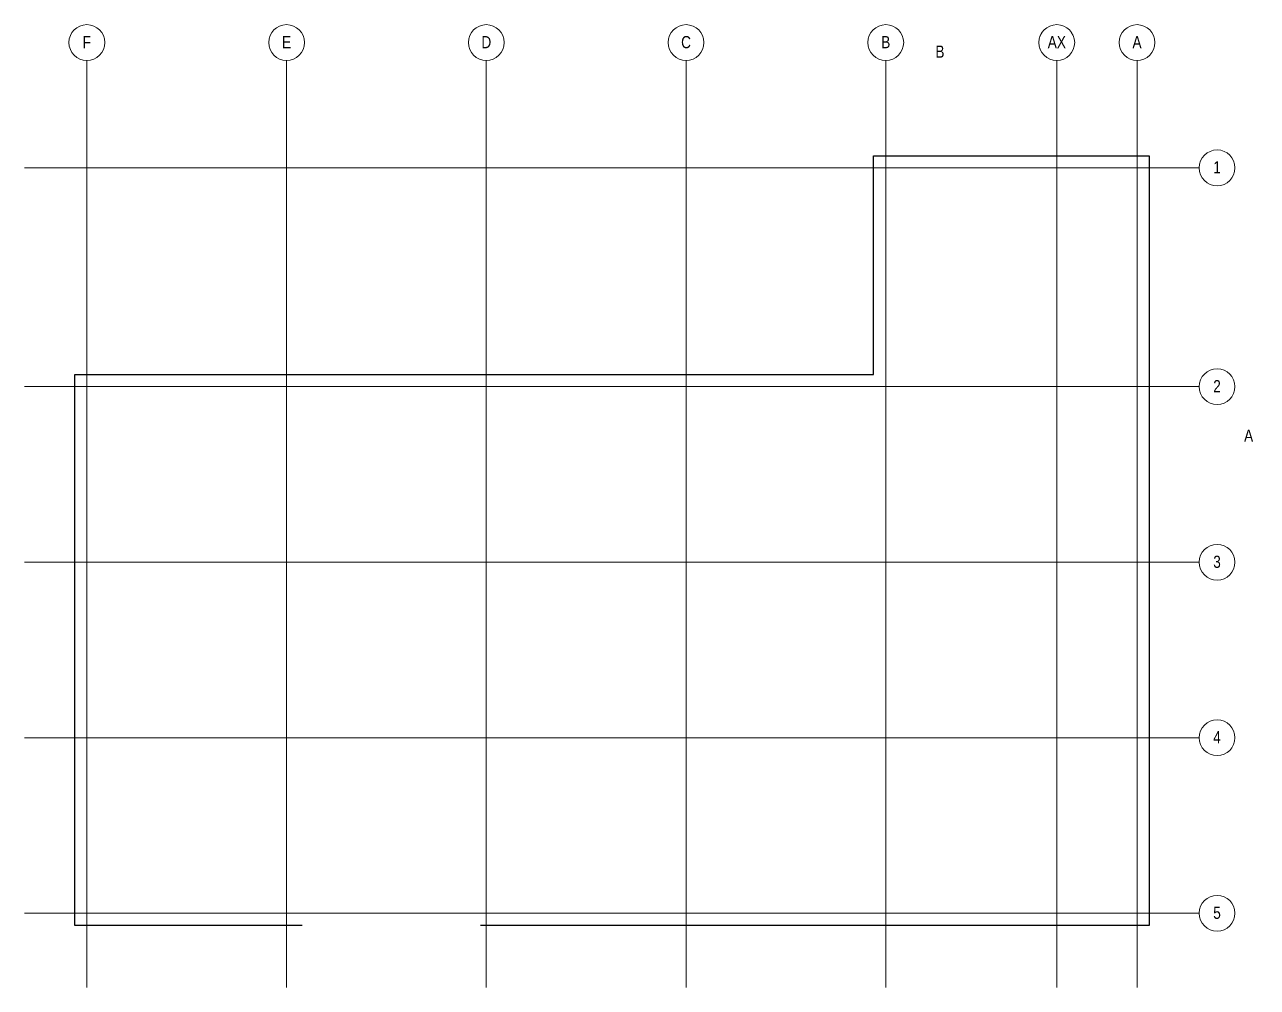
# Model space of a CAD drawing. Header units: millimetres. Extents: x -31954 to 493870, y 99509 to 604061.
# Drawn here: x -31954 to 12791, y 569106 to 604061 of the extents above; entities that cross this region are included whole.
import ezdxf

# ---------------------------------------------------------------- set-up
doc = ezdxf.new("R2010")
doc.units = ezdxf.units.MM
doc.header["$LTSCALE"] = 10
doc.linetypes.add('Center', pattern=[2, 1.25, -0.25, 0.25, -0.25])
doc.layers.add('S-COLUMN-STEEL-SECTION', color=4, linetype='Continuous', lineweight=25)
doc.layers.add('S-GRID', color=6, linetype='Center', lineweight=9)
doc.styles.get("Standard").update_dxf_attribs({"font": 'arial.ttf', "width": 0.8})

# ---------------------------------------------------------------- blocks, each defined once
blk = doc.blocks.new('Grid - M_Grid Head - Circle-10837-Second Floor Level')
at = {"layer": 'S-GRID', "linetype": 'Continuous'}
blk.add_circle((0, 0), 6.5, dxfattribs=at)
blk = doc.blocks.new('Grid - M_Grid Head - Circle 2-145576-T_O_ Pier Footing Level')
at = {"layer": 'S-GRID', "linetype": 'Continuous'}
blk.add_circle((0, 0), 6.5, dxfattribs=at)

msp = doc.modelspace()

# ---------------------------------------------------------------- linework, layer by layer
at = {"layer": 'S-COLUMN-STEEL-SECTION'}
for p, q in [((-1136.4, 591356.4), (-1136.4, 599301.4)), ((-1136.4, 599301.4), (8863.6, 599301.4)), ((8863.6, 599301.4), (8863.6, 571356.4)), ((-30136.4, 571356.4), (-30136.4, 591356.4)), ((-30136.4, 591356.4), (-1136.4, 591356.4)), ((-21876.3, 571356.4), (-30136.4, 571356.4)), ((8863.6, 571356.4), (-15406.5, 571356.4))]:
    msp.add_line(p, q, dxfattribs=at)
at = {"layer": 'S-GRID'}
for p, q in [((-29696.4, 569106.4), (-29696.4, 602760.6)), ((-22446.4, 569106.4), (-22446.4, 602760.6)), ((-15196.4, 569106.4), (-15196.4, 602760.6)), ((-7946.4, 569106.4), (-7946.4, 602760.6)), ((-696.4, 569106.4), (-696.4, 602760.6)), ((5510.4, 569106.4), (5510.4, 602760.6)), ((8423.6, 569106.4), (8423.6, 602760.6)), ((-31953.9, 598861.4), (10680.1, 598861.4)), ((-31953.9, 590916.4), (10680.1, 590916.4)), ((-31953.9, 584541.4), (10680.1, 584541.4)), ((-31953.9, 578171.4), (10680.1, 578171.4)), ((-31953.9, 571796.4), (10680.1, 571796.4))]:
    msp.add_line(p, q, dxfattribs=at)

# ---------------------------------------------------------------- block references
at = {"layer": 'S-GRID', "linetype": 'Continuous', "xscale": 99.99999999999993, "yscale": 99.99999999999993, "zscale": 99.99999999999993}
for p in [(-29696.4, 603410.6), (-22446.4, 603410.6), (-15196.4, 603410.6), (-696.4, 603410.6), (8423.6, 603410.6)]:
    msp.add_blockref('Grid - M_Grid Head - Circle-10837-Second Floor Level', p, dxfattribs=at)
at = {"layer": 'S-GRID', "linetype": 'Continuous', "xscale": 99.99999999999993, "yscale": 99.99999999999993, "zscale": 99.99999999999993, "rotation": 270}
for p in [(11330.1, 598861.4), (11330.1, 590916.4), (11330.1, 584541.4), (11330.1, 578171.4), (11330.1, 571796.4)]:
    msp.add_blockref('Grid - M_Grid Head - Circle-10837-Second Floor Level', p, dxfattribs=at)

# ---------------------------------------------------------------- texts
at = {"layer": 'S-GRID', "char_height": 442.59, "attachment_point": 2, "line_spacing_factor": 0.938532, "bg_fill": 3, "box_fill_scale": 1.25, "bg_fill_color": 0, "bg_fill_transparency": 0}
for s, insert, width in [('\\fArial|b0|i0|c0|p34|;C', (-7946.5, 603646.4), 529.148), ('\\fArial|b0|i0|c0|p34|;AX', (5513, 603648.9), 982.703), ('{\\fArial|b0|i0|c0|p34;B}', (1270.6, 603302.6), 410.36), ('{\\fArial|b0|i0|c0|p34;A}', (12475.5, 589359.9), 410.36)]:
    msp.add_mtext(s, dxfattribs=dict(at, insert=insert, width=width))

# ---------------------------------------------------------------- next in the draw order: block references
at = {"layer": 'S-GRID', "linetype": 'Continuous', "xscale": 99.99999999999993, "yscale": 99.99999999999993, "zscale": 99.99999999999993}
msp.add_blockref('Grid - M_Grid Head - Circle-10837-Second Floor Level', (-7946.4, 603410.6), dxfattribs=at)
at = {"layer": 'S-GRID', "xscale": 99.99999999999993, "yscale": 99.99999999999993, "zscale": 99.99999999999993, "rotation": 90}
msp.add_blockref('Grid - M_Grid Head - Circle 2-145576-T_O_ Pier Footing Level', (5510.4, 603410.6), dxfattribs=at)

# ---------------------------------------------------------------- next in the draw order: texts
at = {"layer": 'S-GRID', "char_height": 442.59, "attachment_point": 2, "line_spacing_factor": 0.938532, "bg_fill": 3, "box_fill_scale": 1.25, "bg_fill_color": 0, "bg_fill_transparency": 0}
for s, insert, width in [('\\fArial|b0|i0|c0|p34|;F', (-29696.5, 603646.4), 448.156), ('\\fArial|b0|i0|c0|p34|;E', (-22446.5, 603646.4), 491.352), ('\\fArial|b0|i0|c0|p34|;D', (-15196.5, 603646.4), 529.148), ('\\fArial|b0|i0|c0|p34|;B', (-696.5, 603646.4), 491.352), ('\\fArial|b0|i0|c0|p34|;A', (8423.5, 603646.4), 491.352), ('\\fArial|b0|i0|c0|p34|;1', (11327.5, 599099.9), 410.36), ('\\fArial|b0|i0|c0|p34|;2', (11327.5, 591154.9), 410.36), ('\\fArial|b0|i0|c0|p34|;3', (11327.5, 584779.9), 410.36), ('\\fArial|b0|i0|c0|p34|;4', (11327.5, 578409.9), 410.36), ('\\fArial|b0|i0|c0|p34|;5', (11327.5, 572034.9), 410.36)]:
    msp.add_mtext(s, dxfattribs=dict(at, insert=insert, width=width))

doc.saveas('drawing.dxf')
